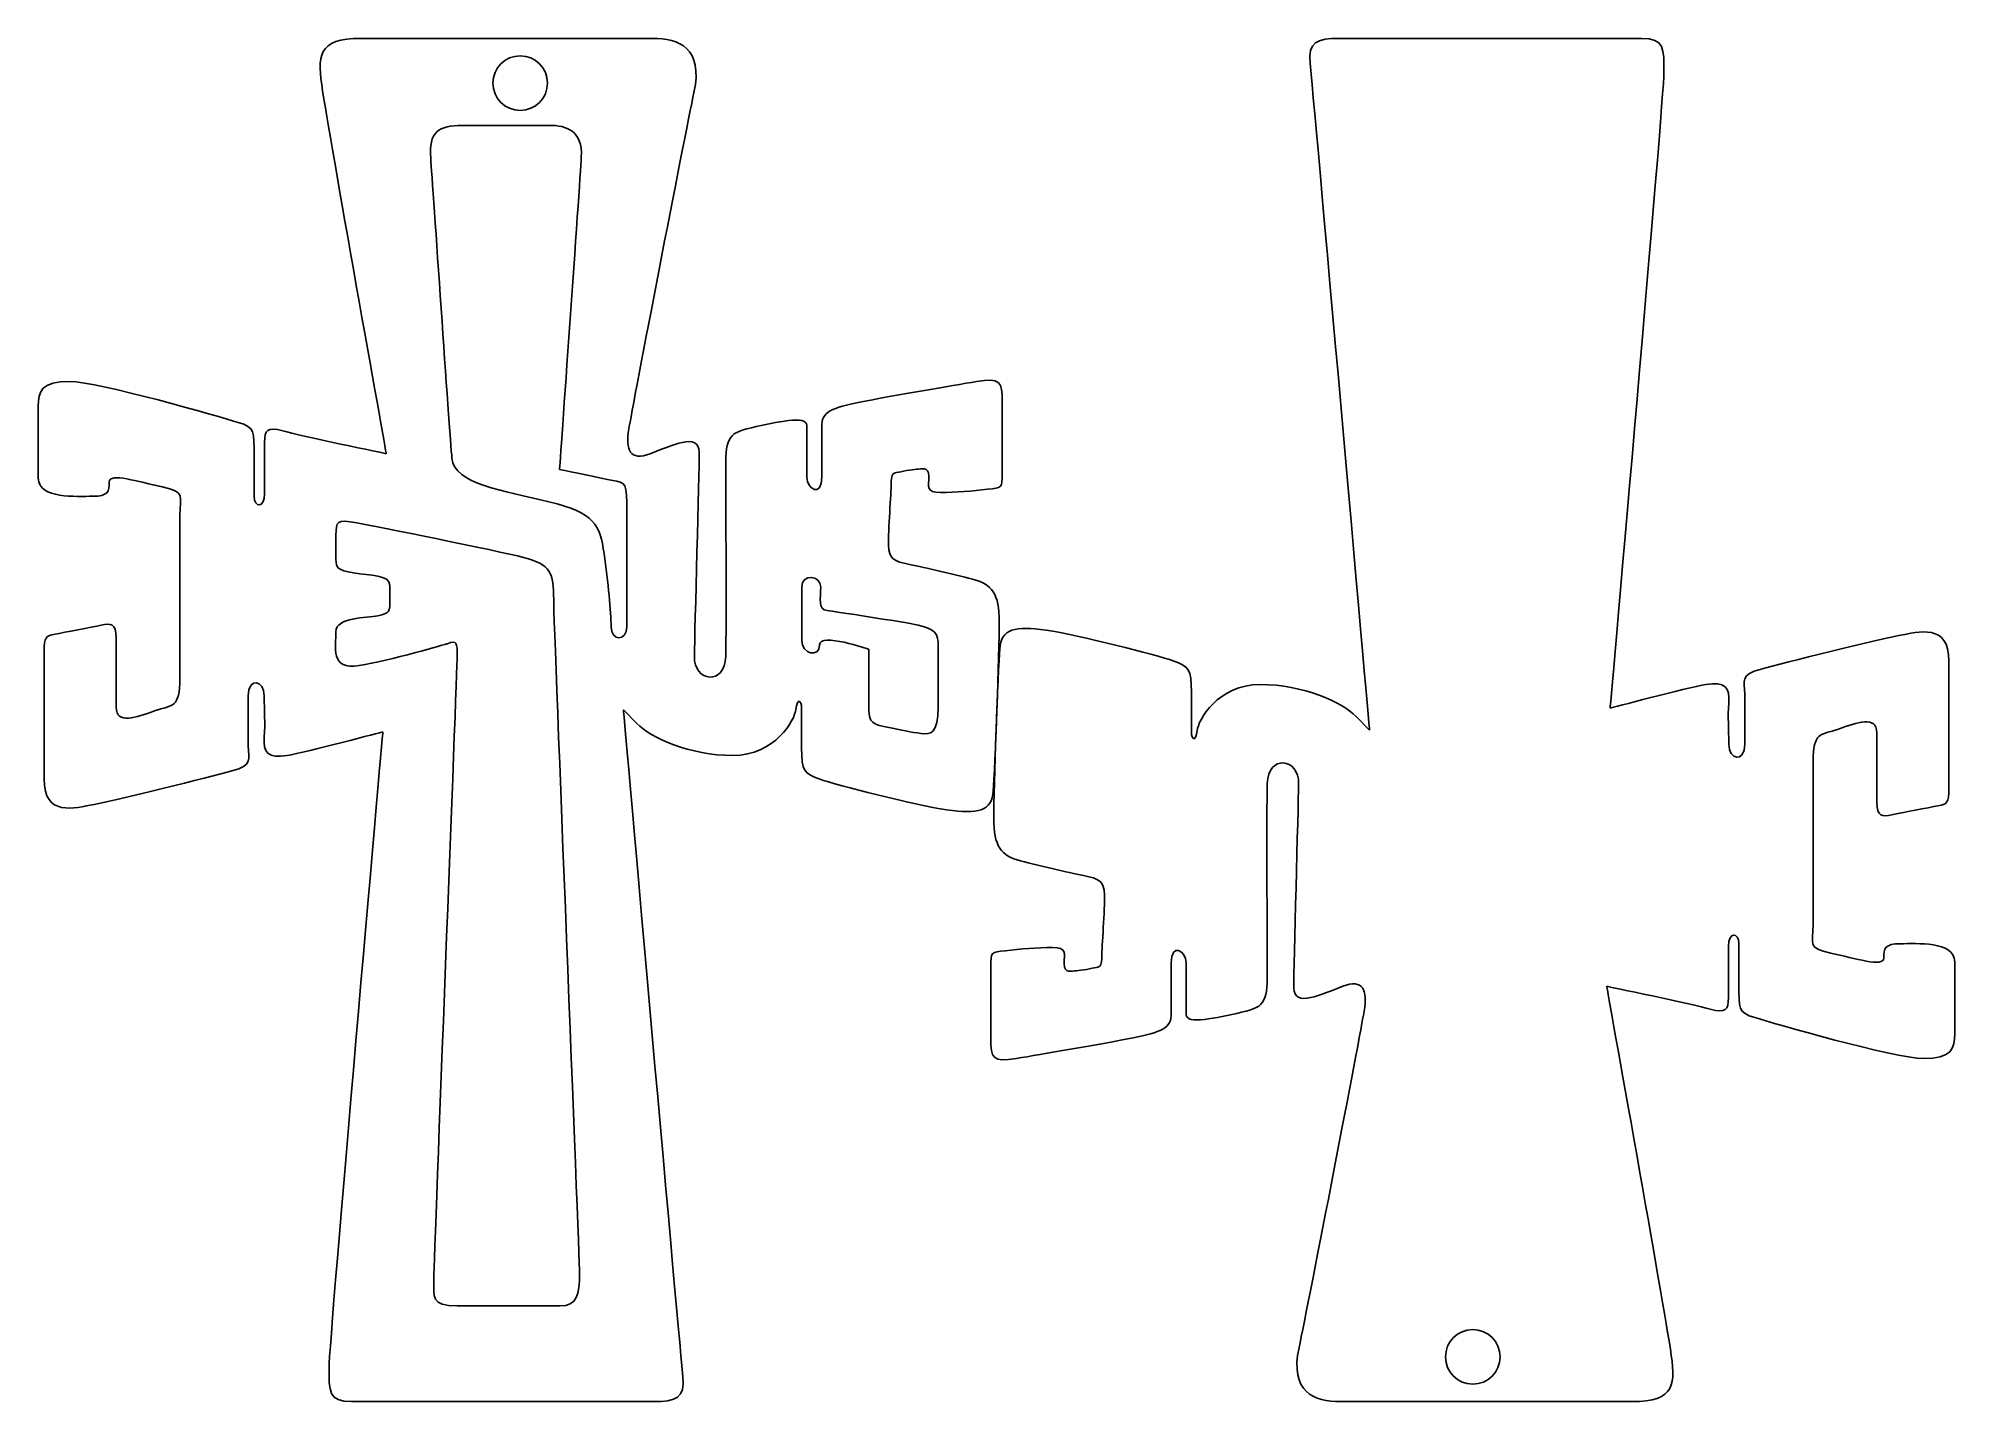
# Model space of a CAD drawing. Extents: x 0 to 1035, y 965 to 1701.
import ezdxf

# ---------------------------------------------------------------- set-up
doc = ezdxf.new("R2010")
doc.units = 0
doc.layers.add('H0110_Printing', color=7, linetype='CONTINUOUS')

msp = doc.modelspace()

# ---------------------------------------------------------------- linework, layer by layer
at = {"layer": 'H0110_Printing', "color": 1}
for points in [[(331.905292, 1700.665157), (174.688296, 1700.665157)], [(866.102378, 1700.664757), (702.910382, 1700.664757)], [(229.277294, 1653.687159), (276.224293, 1653.687159)], [(0.1253, 1501.938162), (0.1253, 1463.151163)], [(520.751287, 1465.796163), (520.751287, 1505.023162)], [(415.26029, 1463.592163), (415.26029, 1491.580163)], [(423.409289, 1492.241163), (423.409289, 1463.812163)], [(122.353297, 1482.544163), (122.353297, 1454.777164)], [(116.627297, 1453.234164), (116.627297, 1474.831163)], [(317.985292, 1449.934164), (317.985292, 1383.017165)], [(76.545298, 1443.097164), (76.545298, 1355.166166)], [(160.893296, 1419.296165), (160.893296, 1432.519164)], [(189.964295, 1395.054165), (189.964295, 1405.192165)], [(412.50729, 1375.661166), (412.50729, 1404.420165)], [(42.189299, 1339.519167), (42.189299, 1377.077166)], [(3.2083, 1369.270166), (3.2083, 1300.953167)], [(448.735289, 1337.977167), (448.735289, 1370.813166)], [(486.175288, 1372.355166), (486.175288, 1339.740167)], [(1032.156374, 1296.051768), (1032.156374, 1364.368766)], [(113.544297, 1318.583167), (113.544297, 1345.690166)], [(622.967384, 1326.683767), (622.967384, 1347.619766)], [(921.820377, 1346.738766), (921.820377, 1319.631767)], [(316.156292, 1338.197167), (323.424292, 1330.704167)], [(412.39729, 1338.638167), (412.39729, 1317.702167)], [(719.207382, 1327.124767), (711.940382, 1334.617767)], [(993.175375, 1325.802767), (993.175375, 1288.244768)], [(958.819376, 1222.224769), (958.819376, 1310.155767)], [(918.737377, 1212.08777), (918.737377, 1190.49077)], [(611.955385, 1173.080771), (611.955385, 1201.50977)], [(620.103384, 1201.72977), (620.103384, 1173.741771)], [(913.011377, 1182.77777), (913.011377, 1210.54477)], [(1035.239374, 1163.384771), (1035.239374, 1202.17077)], [(514.613387, 1199.52577), (514.613387, 1160.298771)], [(281.855293, 1016.335175), (226.357294, 1016.335175)], [(169.262296, 964.657176), (332.453292, 964.657176)], [(703.459382, 964.656776), (860.676378, 964.656776)]]:
    msp.add_lwpolyline(points, dxfattribs=at)
for points in [[(260.438293, 1691.219158)], [(506.876287, 1515.382162)], [(470.098288, 1384.917165)], [(528.487387, 1149.939771)], [(281.855293, 1016.335175)], [(774.926381, 974.102776)]]:
    msp.add_lwpolyline(points, close=True, dxfattribs=at)
for points in [[(174.688296, 1700.665157), (150.396296, 1700.665157), (150.941296, 1691.105158), (153.671296, 1672.260158)], [(354.286291, 1671.440158), (359.472291, 1695.475158), (346.098291, 1700.665157), (331.905292, 1700.665157)], [(702.910382, 1700.664757), (690.798383, 1700.664757), (685.732383, 1698.460758), (687.054383, 1687.221758)], [(878.214378, 1682.152758), (878.214378, 1694.934758), (878.655378, 1700.664757), (866.102378, 1700.664757)], [(245.696294, 1676.478158), (245.696294, 1684.619158), (252.296294, 1691.219158), (260.438293, 1691.219158)], [(260.438293, 1691.219158), (268.580293, 1691.219158), (275.180293, 1684.619158), (275.180293, 1676.478158)], [(687.054383, 1687.221758), (688.375383, 1675.982758), (719.207382, 1327.124767), (719.207382, 1327.124767)], [(849.144379, 1339.024767), (849.144379, 1339.024767), (878.214378, 1669.370758), (878.214378, 1682.152758)], [(153.671296, 1672.260158), (156.400296, 1653.414159), (188.062295, 1476.427163), (188.062295, 1476.427163)], [(260.438293, 1661.737158), (252.296294, 1661.737158), (245.696294, 1668.337158), (245.696294, 1676.478158)], [(275.180293, 1676.478158), (275.180293, 1668.337158), (268.580293, 1661.737158), (260.438293, 1661.737158)], [(319.076292, 1489.810163), (320.987292, 1501.282162), (349.100291, 1647.405159), (354.286291, 1671.440158)], [(212.081295, 1635.933159), (210.990295, 1650.136159), (216.176295, 1653.687159), (229.277294, 1653.687159)], [(276.224293, 1653.687159), (285.231293, 1653.687159), (294.238293, 1650.956159), (293.419293, 1636.480159)], [(223.545294, 1473.969163), (222.180294, 1487.898163), (213.173295, 1621.731159), (212.081295, 1635.933159)], [(293.419293, 1636.480159), (292.600293, 1622.004159), (281.683293, 1467.960163), (281.683293, 1467.960163)], [(17.0823, 1515.382162), (1.6663, 1515.382162), (0.1253, 1510.312162), (0.1253, 1501.938162)], [(108.038297, 1493.343163), (98.568298, 1496.208163), (32.499299, 1515.382162), (17.0823, 1515.382162)], [(506.876287, 1515.382162), (493.883288, 1513.179162), (462.170288, 1507.888162), (446.753289, 1504.802162)], [(520.751287, 1505.023162), (520.751287, 1514.940162), (519.870287, 1517.584162), (506.876287, 1515.382162)], [(446.753289, 1504.802162), (431.337289, 1501.717162), (423.409289, 1499.954163), (423.409289, 1492.241163)], [(116.627297, 1474.831163), (116.627297, 1488.715163), (117.508297, 1490.478163), (108.038297, 1493.343163)], [(132.263297, 1488.715163), (123.674297, 1491.139163), (122.353297, 1489.156163), (122.353297, 1482.544163)], [(415.26029, 1491.580163), (415.26029, 1497.530163), (398.96329, 1493.343163), (385.30929, 1490.478163)], [(188.062295, 1476.427163), (188.062295, 1476.427163), (140.852296, 1486.291163), (132.263297, 1488.715163)], [(330.692292, 1476.427163), (319.680292, 1472.293163), (317.166292, 1478.339163), (319.076292, 1489.810163)], [(357.119291, 1477.255163), (357.119291, 1488.274163), (341.703291, 1480.561163), (330.692292, 1476.427163)], [(385.30929, 1490.478163), (371.655291, 1487.613163), (371.434291, 1483.426163), (371.434291, 1466.897163)], [(275.951293, 1450.480164), (251.113294, 1456.489164), (224.910294, 1460.039163), (223.545294, 1473.969163)], [(354.477291, 1367.066166), (354.697291, 1380.950165), (357.119291, 1466.236163), (357.119291, 1477.255163)], [(474.503288, 1467.999163), (477.145288, 1467.999163), (481.109288, 1469.983163), (481.109288, 1464.253163)], [(0.1253, 1463.151163), (0.1253, 1451.912164), (21.047299, 1453.454164), (29.415299, 1453.454164)], [(29.415299, 1453.454164), (37.784299, 1453.454164), (38.445299, 1455.879164), (38.445299, 1461.168163)], [(38.445299, 1461.168163), (38.445299, 1466.457163), (54.081299, 1461.168163), (67.075298, 1458.523164)], [(281.683293, 1467.960163), (281.683293, 1467.960163), (299.424293, 1464.136163), (307.612292, 1462.497163)], [(307.612292, 1462.497163), (315.801292, 1460.859163), (317.985292, 1462.497163), (317.985292, 1449.934164)], [(371.434291, 1466.897163), (371.434291, 1450.369164), (371.875291, 1383.154165), (371.434291, 1367.066166)], [(423.409289, 1463.812163), (423.409289, 1452.353164), (415.26029, 1457.642164), (415.26029, 1463.592163)], [(459.306289, 1427.009164), (459.086289, 1434.502164), (460.848288, 1455.879164), (460.848288, 1460.286163)], [(460.848288, 1460.286163), (460.848288, 1464.694163), (461.289288, 1465.796163), (463.711288, 1466.236163)], [(463.711288, 1466.236163), (466.134288, 1466.677163), (471.860288, 1467.999163), (474.503288, 1467.999163)], [(481.109288, 1464.253163), (481.109288, 1458.523164), (479.568288, 1455.438164), (487.496288, 1455.438164)], [(512.823287, 1457.201164), (520.751287, 1458.082164), (520.751287, 1457.862164), (520.751287, 1465.796163)], [(67.075298, 1458.523164), (80.069298, 1455.879164), (76.545298, 1453.454164), (76.545298, 1443.097164)], [(122.353297, 1454.777164), (122.353297, 1446.843164), (116.627297, 1447.284164), (116.627297, 1453.234164)], [(305.702292, 1422.518164), (303.518292, 1437.916164), (300.789292, 1444.471164), (275.951293, 1450.480164)], [(487.496288, 1455.438164), (495.425288, 1455.438164), (504.894287, 1456.319164), (512.823287, 1457.201164)], [(160.893296, 1432.519164), (160.893296, 1439.791164), (161.114296, 1441.113164), (172.125296, 1439.130164)], [(172.125296, 1439.130164), (183.137295, 1437.146164), (247.444294, 1424.144164), (262.200293, 1420.398164)], [(170.363296, 1412.023165), (161.554296, 1413.566165), (160.893296, 1414.888165), (160.893296, 1419.296165)], [(262.200293, 1420.398164), (276.955293, 1416.651165), (278.497293, 1412.023165), (278.497293, 1397.699165)], [(309.523292, 1383.017165), (309.523292, 1390.938165), (307.885292, 1407.121165), (305.702292, 1422.518164)], [(470.759288, 1416.651165), (462.170288, 1418.414165), (459.527289, 1419.516165), (459.306289, 1427.009164)], [(189.964295, 1405.192165), (189.964295, 1411.362165), (179.173296, 1410.481165), (170.363296, 1412.023165)], [(412.50729, 1404.420165), (412.50729, 1412.023165), (422.748289, 1410.701165), (422.748289, 1404.420165)], [(504.674287, 1408.718165), (494.103288, 1411.362165), (479.348288, 1414.888165), (470.759288, 1416.651165)], [(519.209287, 1385.578165), (519.209287, 1400.784165), (515.245287, 1406.073165), (504.674287, 1408.718165)], [(278.497293, 1397.699165), (278.497293, 1383.374165), (292.426293, 1045.260174), (292.426293, 1033.855174)], [(422.748289, 1404.420165), (422.748289, 1398.140165), (420.986289, 1392.410165), (426.272289, 1391.749165)], [(160.893296, 1380.289165), (160.893296, 1388.223165), (177.411296, 1387.782165), (183.577295, 1388.884165)], [(183.577295, 1388.884165), (189.744295, 1389.986165), (189.964295, 1392.189165), (189.964295, 1395.054165)], [(426.272289, 1391.749165), (431.557289, 1391.088165), (454.241289, 1387.562165), (470.098288, 1384.917165)], [(9.1543, 1378.967166), (4.3093, 1377.865166), (3.2083, 1377.865166), (3.2083, 1369.270166)], [(34.040299, 1383.815165), (28.975299, 1382.713165), (13.9993, 1380.069165), (9.1543, 1378.967166)], [(42.189299, 1377.077166), (42.189299, 1385.104165), (39.106299, 1384.917165), (34.040299, 1383.815165)], [(173.447296, 1361.998166), (157.370296, 1359.353166), (160.893296, 1372.355166), (160.893296, 1380.289165)], [(317.985292, 1383.017165), (317.985292, 1375.097166), (309.523292, 1375.097166), (309.523292, 1383.017165)], [(448.735289, 1370.813166), (448.735289, 1370.813166), (422.088289, 1380.124165), (422.088289, 1373.182166)], [(470.098288, 1384.917165), (485.955288, 1382.272165), (486.175288, 1379.187166), (486.175288, 1372.355166)], [(515.906287, 1294.342168), (516.787287, 1305.361167), (519.209287, 1370.372166), (519.209287, 1385.578165)], [(544.564386, 1381.117765), (527.606387, 1383.541765), (520.339387, 1381.998765), (519.458387, 1370.979766)], [(613.056385, 1364.588766), (604.467385, 1367.674766), (561.522386, 1378.692766), (544.564386, 1381.117765)], [(1005.067375, 1378.252766), (994.276375, 1376.268766), (942.081376, 1363.266766), (930.629377, 1360.181766)], [(1032.156374, 1364.368766), (1032.156374, 1385.083765), (1015.859375, 1380.235765), (1005.067375, 1378.252766)], [(221.072294, 1373.843166), (221.072294, 1373.843166), (189.523295, 1364.642166), (173.447296, 1361.998166)], [(213.804295, 1031.542174), (213.804295, 1042.285174), (226.357294, 1359.463166), (226.357294, 1366.901166)], [(226.357294, 1366.901166), (226.357294, 1374.339166), (226.357294, 1375.826166), (221.072294, 1373.843166)], [(371.434291, 1367.066166), (370.994291, 1350.979166), (354.256291, 1353.183166), (354.477291, 1367.066166)], [(422.088289, 1373.182166), (422.088289, 1366.240166), (412.50729, 1367.893166), (412.50729, 1375.661166)], [(519.458387, 1370.979766), (518.577387, 1359.960766), (516.154387, 1294.949768), (516.154387, 1279.743768)], [(622.967384, 1347.619766), (622.967384, 1360.401766), (621.645384, 1361.503766), (613.056385, 1364.588766)], [(930.629377, 1360.181766), (919.177377, 1357.095766), (921.820377, 1353.790766), (921.820377, 1346.738766)], [(76.545298, 1355.166166), (76.545298, 1338.858167), (72.801298, 1341.062166), (62.891298, 1337.536167)], [(113.544297, 1345.690166), (113.544297, 1355.827166), (122.133297, 1354.505166), (122.133297, 1345.690166)], [(122.133297, 1345.690166), (122.133297, 1336.875167), (122.793297, 1331.586167), (122.133297, 1323.432167)], [(660.186383, 1351.822766), (637.281384, 1351.822766), (626.490384, 1332.413767), (626.050384, 1326.904767)], [(711.940382, 1334.617767), (704.672382, 1342.110766), (683.090383, 1351.822766), (660.186383, 1351.822766)], [(900.898377, 1351.822766), (890.547378, 1350.075766), (849.144379, 1339.024767), (849.144379, 1339.024767)], [(913.231377, 1341.889766), (913.892377, 1350.043766), (911.249377, 1353.569766), (900.898377, 1351.822766)], [(62.891298, 1337.536167), (52.980299, 1334.010167), (42.189299, 1330.043167), (42.189299, 1339.519167)], [(348.310291, 978.100176), (346.989291, 989.339175), (316.156292, 1338.197167), (316.156292, 1338.197167)], [(375.178291, 1313.499167), (398.08229, 1313.499167), (408.87429, 1332.908167), (409.31429, 1338.417167)], [(409.31429, 1338.417167), (409.75429, 1343.927166), (412.39729, 1344.368166), (412.39729, 1338.638167)], [(458.646289, 1328.721167), (450.938289, 1330.263167), (448.735289, 1331.365167), (448.735289, 1337.977167)], [(486.175288, 1339.740167), (486.175288, 1325.195167), (482.211288, 1324.754167), (476.925288, 1325.415167)], [(913.231377, 1319.631767), (913.231377, 1328.446767), (912.570377, 1333.735767), (913.231377, 1341.889766)], [(134.466297, 1313.499167), (144.817296, 1315.246167), (186.220295, 1326.297167), (186.220295, 1326.297167)], [(186.220295, 1326.297167), (186.220295, 1326.297167), (157.150296, 995.951175), (157.150296, 983.169175)], [(323.424292, 1330.704167), (330.692292, 1323.211167), (352.274291, 1313.499167), (375.178291, 1313.499167)], [(476.925288, 1325.415167), (471.640288, 1326.076167), (466.354288, 1327.178167), (458.646289, 1328.721167)], [(626.050384, 1326.904767), (625.609384, 1321.394767), (622.967384, 1320.954767), (622.967384, 1326.683767)], [(958.819376, 1310.155767), (958.819376, 1326.463767), (962.563376, 1324.259767), (972.473376, 1327.785767)], [(972.473376, 1327.785767), (982.384375, 1331.311767), (993.175375, 1335.278767), (993.175375, 1325.802767)], [(104.735297, 1305.140167), (116.187297, 1308.226167), (113.544297, 1311.531167), (113.544297, 1318.583167)], [(122.133297, 1323.432167), (121.472297, 1315.278167), (124.115297, 1311.752167), (134.466297, 1313.499167)], [(412.39729, 1317.702167), (412.39729, 1304.920167), (413.71929, 1303.818167), (422.308289, 1300.733167)], [(921.820377, 1319.631767), (921.820377, 1309.494767), (913.231377, 1310.816767), (913.231377, 1319.631767)], [(30.296299, 1287.069168), (41.088299, 1289.053168), (93.282298, 1302.055167), (104.735297, 1305.140167)], [(663.930383, 1298.255768), (664.370383, 1314.342767), (681.108383, 1312.138767), (680.887383, 1298.255768)], [(3.2083, 1300.953167), (3.2083, 1280.238168), (19.5053, 1285.086168), (30.296299, 1287.069168)], [(422.308289, 1300.733167), (430.897289, 1297.647168), (473.842288, 1286.629168), (490.800288, 1284.204168)], [(490.800288, 1284.204168), (507.757287, 1281.780168), (515.025287, 1283.323168), (515.906287, 1294.342168)], [(663.930383, 1198.42477), (663.930383, 1214.95277), (663.489383, 1282.167768), (663.930383, 1298.255768)], [(680.887383, 1298.255768), (680.667383, 1284.371768), (678.244383, 1199.08577), (678.244383, 1188.06677)], [(1026.210374, 1286.354768), (1031.055374, 1287.456768), (1032.156374, 1287.456768), (1032.156374, 1296.051768)], [(993.175375, 1288.244768), (993.175375, 1280.217768), (996.258375, 1280.404768), (1001.324375, 1281.506768)], [(1001.324375, 1281.506768), (1006.389375, 1282.608768), (1021.365374, 1285.252768), (1026.210374, 1286.354768)], [(516.154387, 1279.743768), (516.154387, 1264.537768), (520.119387, 1259.248769), (530.690387, 1256.603769)], [(530.690387, 1256.603769), (541.261386, 1253.959769), (556.016386, 1250.433769), (564.605386, 1248.670769)], [(564.605386, 1248.670769), (573.194386, 1246.907769), (575.837386, 1245.805769), (576.057386, 1238.312769)], [(576.057386, 1238.312769), (576.278386, 1230.819769), (574.516386, 1209.44277), (574.516386, 1205.03577)], [(968.289376, 1206.79877), (955.295376, 1209.44277), (958.819376, 1211.86777), (958.819376, 1222.224769)], [(611.955385, 1201.50977), (611.955385, 1212.96977), (620.103384, 1207.67977), (620.103384, 1201.72977)], [(913.011377, 1210.54477), (913.011377, 1218.47877), (918.737377, 1218.03777), (918.737377, 1212.08777)], [(1005.948375, 1211.86777), (997.580375, 1211.86777), (996.919375, 1209.44277), (996.919375, 1204.15377)], [(1035.239374, 1202.17077), (1035.239374, 1213.40977), (1014.317375, 1211.86777), (1005.948375, 1211.86777)], [(522.541387, 1208.12077), (514.613387, 1207.23977), (514.613387, 1207.45977), (514.613387, 1199.52577)], [(547.868386, 1209.88377), (539.939387, 1209.88377), (530.470387, 1209.00277), (522.541387, 1208.12077)], [(554.254386, 1201.06877), (554.254386, 1206.79877), (555.796386, 1209.88377), (547.868386, 1209.88377)], [(560.861386, 1197.32277), (558.219386, 1197.32277), (554.254386, 1195.33877), (554.254386, 1201.06877)], [(574.516386, 1205.03577), (574.516386, 1200.62777), (574.075386, 1199.52577), (571.653386, 1199.08577)], [(996.919375, 1204.15377), (996.919375, 1198.86477), (981.283375, 1204.15377), (968.289376, 1206.79877)], [(571.653386, 1199.08577), (569.230386, 1198.64477), (563.504386, 1197.32277), (560.861386, 1197.32277)], [(650.055384, 1174.843771), (663.709383, 1177.708771), (663.930383, 1181.89577), (663.930383, 1198.42477)], [(704.672382, 1188.89477), (715.684382, 1193.02877), (718.198382, 1186.98277), (716.288382, 1175.511771)], [(918.737377, 1190.49077), (918.737377, 1176.606771), (917.856377, 1174.843771), (927.326377, 1171.978771)], [(678.244383, 1188.06677), (678.244383, 1177.047771), (693.661383, 1184.76077), (704.672382, 1188.89477)], [(881.693378, 993.062775), (878.964378, 1011.907775), (847.302379, 1188.89477), (847.302379, 1188.89477)], [(847.302379, 1188.89477), (847.302379, 1188.89477), (894.511378, 1179.030771), (903.100377, 1176.606771)], [(903.100377, 1176.606771), (911.690377, 1174.182771), (913.011377, 1176.165771), (913.011377, 1182.77777)], [(588.610385, 1160.519771), (604.027385, 1163.604771), (611.955385, 1165.367771), (611.955385, 1173.080771)], [(620.103384, 1173.741771), (620.103384, 1167.791771), (636.401384, 1171.978771), (650.055384, 1174.843771)], [(716.288382, 1175.511771), (714.377382, 1164.039771), (686.264383, 1017.916775), (681.078383, 993.881775)], [(927.326377, 1171.978771), (936.796377, 1169.113771), (1002.865375, 1149.939771), (1018.281375, 1149.939771)], [(514.613387, 1160.298771), (514.613387, 1150.381771), (515.494387, 1147.737771), (528.487387, 1149.939771)], [(528.487387, 1149.939771), (541.481386, 1152.142771), (573.194386, 1157.433771), (588.610385, 1160.519771)], [(1018.281375, 1149.939771), (1033.697374, 1149.939771), (1035.239374, 1155.009771), (1035.239374, 1163.384771)], [(226.357294, 1016.335175), (211.987295, 1016.335175), (213.804295, 1020.798174), (213.804295, 1031.542174)], [(292.426293, 1033.855174), (292.426293, 1022.451174), (291.270293, 1016.335175), (281.855293, 1016.335175)], [(681.078383, 993.881775), (675.892383, 969.846776), (689.266383, 964.656776), (703.459382, 964.656776)], [(760.184381, 988.843775), (760.184381, 996.984775), (766.784381, 1003.584775), (774.926381, 1003.584775)], [(774.926381, 1003.584775), (783.06838, 1003.584775), (789.66838, 996.984775), (789.66838, 988.843775)], [(774.926381, 974.102776), (766.784381, 974.102776), (760.184381, 980.702775), (760.184381, 988.843775)], [(789.66838, 988.843775), (789.66838, 980.702775), (783.06838, 974.102776), (774.926381, 974.102776)], [(860.676378, 964.656776), (884.968378, 964.656776), (884.422378, 974.216776), (881.693378, 993.062775)], [(157.150296, 983.169175), (157.150296, 970.387176), (156.709296, 964.657176), (169.262296, 964.657176)], [(332.453292, 964.657176), (344.566291, 964.657176), (349.631291, 966.861176), (348.310291, 978.100176)]]:
    msp.add_open_spline(points, degree=3, dxfattribs=at)

doc.saveas('drawing.dxf')
